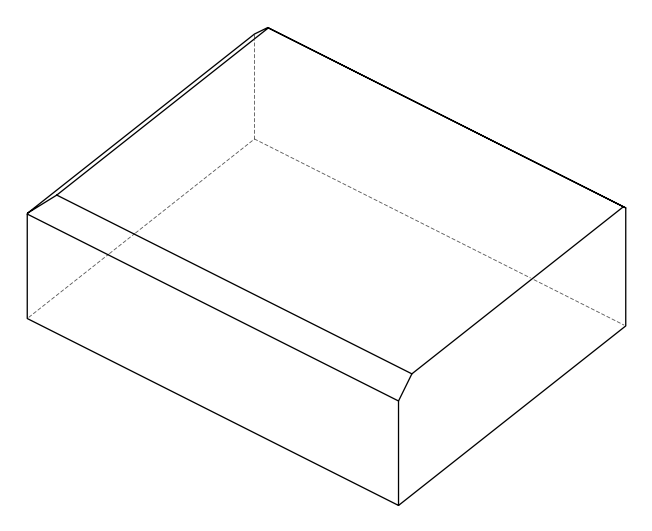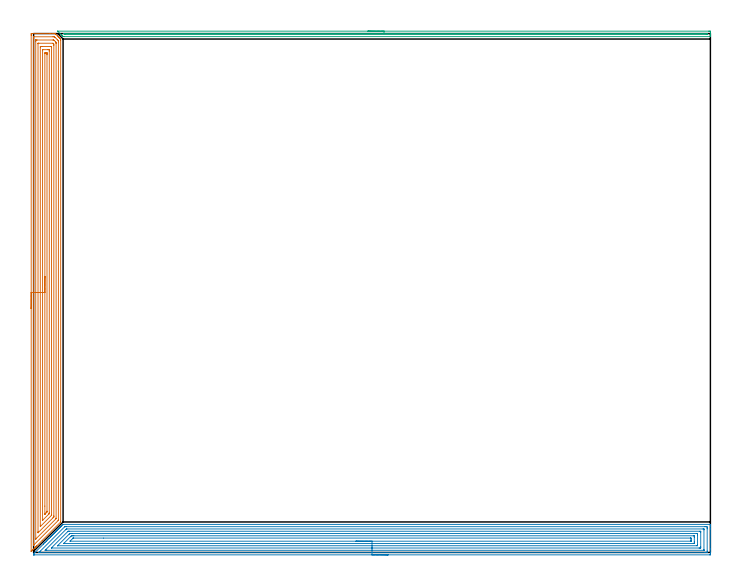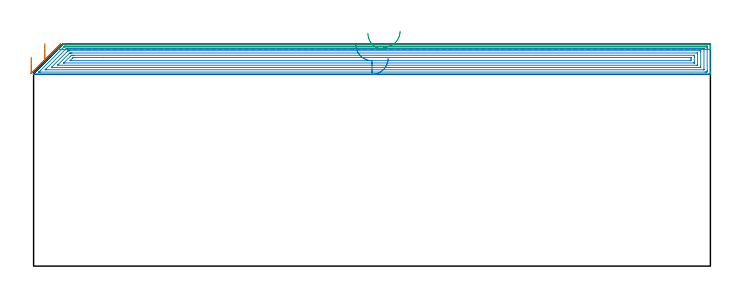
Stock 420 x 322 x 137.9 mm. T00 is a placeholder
(PLAN: 3 operations, 0 tool changes, 47.7 min)
(1 AREA_MILL | FG_CHAMFER_SURFACE | UGT0205_001 | 17.76 min | 53860 mm3)
(2 AREA_MILL_1 | FG_CHAMFER_SURFACE_1 | UGT0205_001 | 23.36 min | 72927 mm3)
(3 AREA_MILL_2 | FG_CHAMFER_SURFACE_2 | UGT0205_001 | 6.6 min | 2328 mm3)
(TOOL UGT0205_001 | Chamfer Mill 20 x 3 x 45 deg. | D20 FL50 Z2)
(OP 1 AREA_MILL)
G17 G21 G94 G90
T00 M6
G54
G17 G0 G90 X-1.5 Y151.3 S1061 M3
G43 Z147.9 H0
Z129.6
G94 G1 Y151.338 Z128.728 F250.
Y151.452 Z127.864
Y151.641 Z127.012
Y151.903 Z126.18
Y152.237 Z125.374
Y152.64 Z124.6
Y153.109 Z123.864
Y153.64 Z123.172
Y154.229 Z122.529
Y154.872 Z121.94
Y155.564 Z121.408
Y156.3 Z120.94
Y157.074 Z120.537
Y157.88 Z120.203
Y158.712 Z119.941
Y159.564 Z119.752
Y160.428 Z119.638
Y161.3 Z119.6
Y320.867
X-1.499 Y321.369 Z119.601
X-1.496 Y321.757 Z119.602
X-1.493 Y321.99 Z119.605
X-1.116 Y322. Z119.981
X10.28 Z131.375
X11.674 Z132.77
X12.033 Z133.128
X12.809 Z133.907
X12.91 Z134.008
X13.298 Z134.396
X13.348 Y321.998 Z134.446
X13.394 Y321.995 Z134.491
X13.431 Y321.966 Z134.529
X13.618 Y321.782 Z134.718
X13.733 Y321.668 Z134.832
X14.764 Y320.636 Z135.864
X15.101 Y320.3 Z136.197
X15.592 Y319.808 Z136.692
X15.82 Y319.581 Z136.918
X15.978 Y319.424 Z137.073
X16.13 Y319.271 Z137.227
X16.267 Y319.134 Z137.365
X16.416 Y318.986 Z137.512
X16.713 Y318.687 Z137.812
X16.798 Y318.601 Z137.895
X16.799 Y318.596 Z137.897
X16.8 Y317.792 Z137.9
Y19.115
X16.797 Y18.905 Z137.889
X16.659 Y18.759 Z137.758
X5.391 Y7.49 Z126.49
X1.952 Y4.05 Z123.048
X1.814 Y3.913 Z122.912
X1.654 Y3.753 Z122.752
X1.514 Y3.611 Z122.609
X1.367 Y3.466 Z122.465
X1.225 Y3.323 Z122.322
X1.075 Y3.173 Z122.171
X0.92 Y3.019 Z122.018
X0.795 Y2.894 Z121.892
X0.637 Y2.734 Z121.732
X0.473 Y2.572 Z121.571
X0.365 Y2.464 Z121.463
X-0.24 Y1.86 Z120.859
X-0.42 Y1.678 Z120.676
X-1.017 Y1.083 Z120.083
X-1.492 Y0.608 Z119.607
X-1.494 Y0.621 Z119.605
X-1.498 Y0.783 Z119.602
X-1.5 Y1.286 Z119.6
Y161.3
X-0.086 Z121.014
X-0.085 Y319.424 Z121.015
X-0.079 Y319.986 Z121.021
X-0.02 Y319.991 Z121.08
X0.089 Y319.996 Z121.189
X0.227 Y319.999 Z121.327
X12.033 Z133.133
X12.502 Y319.997 Z133.602
X12.91 Y319.99 Z134.01
X12.964 Y319.975 Z134.064
X13.02 Y319.922 Z134.12
X13.136 Y319.811 Z134.236
X13.369 Y319.581 Z134.469
X14.663 Y318.287 Z135.763
X15.155 Y317.793 Z136.255
X15.324 Y317.616 Z136.424
X15.379 Y317.557 Z136.479
X15.381 Y317.515 Z136.481
X15.383 Y317.424 Z136.483
X15.386 Y317.055 Z136.486
Y316.898
X15.385 Y20.167 Z136.485
X15.384 Y20.01 Z136.484
X15.382 Y19.964 Z136.482
X15.379 Y19.945 Z136.479
X15.365 Y19.927 Z136.465
X15.296 Y19.851 Z136.396
X15.19 Y19.741 Z136.29
X0.258 Y4.808 Z121.358
X0.093 Y4.646 Z121.193
X0.004 Y4.559 Z121.104
X-0.071 Y4.49 Z121.029
X-0.079 Y4.644 Z121.021
X-0.083 Y4.808 Z121.017
X-0.085 Y5.28 Z121.015
X-0.086 Y5.545 Z121.014
Y161.3
X1.328 Z122.428
X1.329 Y317.087 Z122.429
X1.332 Y317.793 Z122.432
X1.334 Y317.976 Z122.434
X1.34 Y317.991 Z122.44
X1.362 Y317.995 Z122.462
X1.412 Y317.998 Z122.512
X1.514 Y318. Z122.614
X2.187 Z123.287
X12.033 Z133.133
X12.236 Y317.998 Z133.336
X12.372 Y317.995 Z133.472
X12.479 Y317.99 Z133.579
X12.534 Y317.955 Z133.634
X12.706 Y317.793 Z133.806
X12.91 Y317.59 Z134.01
X13.602 Y316.898 Z134.702
X13.786 Y316.71 Z134.886
X13.954 Y316.534 Z135.054
X13.966 Y316.193 Z135.066
X13.97 Y316.004 Z135.07
X13.971 Y315.816 Z135.071
Y21.257
X13.97 Y21.08 Z135.07
X13.967 Y20.993 Z135.067
X13.964 Y20.976 Z135.064
X13.948 Y20.953 Z135.048
X13.904 Y20.904 Z135.004
X1.45 Y8.449 Z122.55
X1.384 Y8.385 Z122.484
X1.359 Y8.368 Z122.459
X1.335 Y8.354 Z122.435
X1.332 Y8.385 Z122.432
X1.33 Y8.42 Z122.43
X1.329 Y8.573 Z122.429
X1.328 Y161.3 Z122.428
X2.743 Z123.843
Y315.644
X2.746 Y315.823 Z123.846
X2.75 Y315.964 Z123.85
X2.754 Y315.991 Z123.854
X2.777 Y315.994 Z123.877
X2.831 Y315.997 Z123.931
X3.267 Y316. Z124.367
X12.038 Y315.999 Z133.138
X12.307 Y315.732 Z133.407
X12.55 Y315.476 Z133.65
X12.554 Y315.11 Z133.654
X12.557 Y314.576 Z133.657
Y22.692
X12.556 Y22.159 Z133.656
X12.553 Y22.068 Z133.653
X12.551 Y22.027 Z133.651
X12.534 Y21.994 Z133.634
X12.347 Y21.798 Z133.447
X12.19 Y21.639 Z133.29
X12.033 Y21.482 Z133.133
X2.893 Y12.343 Z123.993
X2.82 Y12.272 Z123.92
X2.774 Y12.231 Z123.874
X2.75 Y12.213 Z123.85
X2.747 Y12.254 Z123.847
X2.744 Y12.338 Z123.844
X2.743 Y12.496 Z123.843
Y12.856
Y161.3
X4.157 Z125.257
Y313.308
X4.161 Y313.762 Z125.261
X4.164 Y313.972 Z125.264
X4.364 Y313.991 Z125.464
X5.02 Y313.999 Z126.12
X5.232 Y314. Z126.332
X10.492 Y313.999 Z131.592
X11.023 Y313.99 Z132.123
X11.136 Y313.97 Z132.236
X11.139 Y313.764 Z132.239
X11.143 Y313.335 Z132.243
Y23.587
X11.137 Y23.147 Z132.237
X11.133 Y23.043 Z132.233
X11.076 Y22.98 Z132.176
X10.976 Y22.876 Z132.076
X4.337 Y16.236 Z125.437
X4.218 Y16.122 Z125.318
X4.174 Y16.084 Z125.274
X4.157 Y16.419 Z125.257
Y16.433
Y161.3
X5.571 Z126.671
Y311.533
X5.573 Y311.864 Z126.673
X5.576 Y311.975 Z126.676
X5.578 Y311.988 Z126.678
X5.584 Y311.991 Z126.684
X5.611 Y311.996 Z126.711
X5.668 Y311.999 Z126.768
X8.945 Y312. Z130.045
X9.403 Y311.999 Z130.503
X9.556 Y311.998 Z130.656
X9.678 Y311.993 Z130.778
X9.714 Y311.99 Z130.814
X9.722 Y311.982 Z130.822
X9.724 Y311.959 Z130.824
X9.727 Y311.865 Z130.827
X9.729 Y311.533 Z130.829
Y311.201
X9.728 Y24.481 Z130.828
X9.727 Y24.151 Z130.827
X9.724 Y24.102 Z130.824
X9.72 Y24.08 Z130.82
X9.709 Y24.065 Z130.809
X9.642 Y23.993 Z130.742
X9.403 Y23.751 Z130.503
X9.322 Y23.67 Z130.422
X5.662 Y20.01 Z126.762
X5.626 Y19.978 Z126.726
X5.589 Y19.948 Z126.689
X5.577 Y19.941 Z126.677
X5.575 Y19.954 Z126.675
X5.572 Y19.983 Z126.672
X5.571 Y20.01 Z126.671
Y20.078
Y161.3
X6.985 Z128.085
X6.986 Y309.528 Z128.086
X6.987 Y309.744 Z128.087
X6.99 Y309.914 Z128.09
X6.992 Y309.989 Z128.092
X7.149 Y309.993 Z128.249
X7.401 Y309.999 Z128.501
X7.65 Z128.75
X8.278 Y309.998 Z129.378
X8.301 Y309.993 Z129.401
X8.308 Y309.99 Z129.408
X8.31 Y309.965 Z129.41
X8.313 Y309.744 Z129.413
X8.315 Y309.066 Z129.415
Y308.85
X8.314 Y25.592 Z129.414
X8.313 Y25.375 Z129.413
X8.31 Y25.206 Z129.41
X8.308 Y25.126 Z129.408
X8.26 Y25.069 Z129.36
X8.106 Y24.91 Z129.206
X7.684 Y24.481 Z128.784
X7.224 Y24.021 Z128.324
X7.143 Y23.941 Z128.243
X7.043 Y23.843 Z128.143
X6.999 Y23.804 Z128.099
X6.992 Y23.802 Z128.092
X6.991 Y23.804 Z128.091
X6.988 Y23.844 Z128.088
X6.986 Y23.942 Z128.086
X6.985 Y28.756 Z128.085
Y161.3
Y162.172 Z128.123
Y163.037 Z128.237
Y163.888 Z128.426
Y164.72 Z128.688
Y165.526 Z129.022
Y166.3 Z129.425
Y167.036 Z129.894
Y167.728 Z130.425
Y168.371 Z131.014
Y168.96 Z131.657
Y169.492 Z132.35
Y169.96 Z133.085
Y170.363 Z133.859
Y170.697 Z134.665
Y170.959 Z135.497
Y171.148 Z136.349
Y171.262 Z137.214
Y171.3 Z138.085
G0 Z147.9
M5
M2
(OP 2 AREA_MILL_1)
G17 G21 G94 G90
T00 M6
G54
G17 G0 G90 X220.008 Y-1.5 S1061 M3
G43 Z147.9 H0
Z129.
G94 G1 X219.97 Z128.128 F250.
X219.856 Z127.264
X219.667 Z126.412
X219.405 Z125.58
X219.071 Z124.774
X218.668 Z124.
X218.199 Z123.264
X217.668 Z122.572
X217.079 Z121.929
X216.436 Z121.34
X215.744 Z120.808
X215.008 Z120.34
X214.234 Z119.937
X213.428 Z119.603
X212.596 Z119.341
X211.744 Z119.152
X210.879 Z119.038
X210.008 Z119.
X0.584
X0.418 Y-1.499 Z119.001
X0.138 Y-1.496 Z119.004
X0.017 Y-1.492 Z119.007
X0.003 Y-1.478 Z119.021
X0. Y-1.473 Z119.026
X-0.018 Y-1.424 Z119.075
X-0.021 Y-1.341 Z119.158
X-0.007 Y-1.169 Z119.33
X0.006 Y-0.941 Z119.557
X0.009 Y-0.902 Z119.596
X0.138 Y-0.761 Z119.736
X0.848 Y-0.052 Z120.447
X6.015 Y5.115 Z125.614
X6.181 Y5.283 Z125.779
X6.24 Y5.341 Z125.838
X6.893 Y5.992 Z126.492
X7.07 Y6.172 Z126.668
X7.77 Y6.87 Z127.37
X7.959 Y7.061 Z127.557
X8.648 Y7.748 Z128.248
X8.849 Y7.95 Z128.446
X9.526 Y8.626 Z129.126
X9.738 Y8.839 Z129.335
X10.404 Y9.503 Z130.003
X10.627 Y9.728 Z130.224
X10.705 Y9.805 Z130.304
X10.847 Y9.947 Z130.447
X10.923 Y10.025 Z130.521
X11.002 Y10.102 Z130.602
X11.142 Y10.242 Z130.742
X11.219 Y10.321 Z130.817
X11.3 Y10.4 Z130.899
X11.437 Y10.538 Z131.037
X11.516 Y10.617 Z131.114
X11.598 Y10.698 Z131.197
X11.733 Y10.833 Z131.332
X11.812 Y10.914 Z131.41
X11.895 Y10.995 Z131.495
X12.028 Y11.128 Z131.627
X12.109 Y11.21 Z131.706
X12.193 Y11.293 Z131.792
X12.323 Y11.423 Z131.922
X12.405 Y11.506 Z132.003
X12.491 Y11.591 Z132.09
X12.618 Y11.718 Z132.217
X12.701 Y11.803 Z132.299
X12.788 Y11.888 Z132.388
X12.913 Y12.013 Z132.512
X12.998 Y12.099 Z132.595
X13.086 Y12.186 Z132.685
X13.208 Y12.308 Z132.808
X13.294 Y12.396 Z132.892
X13.384 Y12.484 Z132.983
X13.503 Y12.603 Z133.103
X13.59 Y12.692 Z133.188
X13.681 Y12.781 Z133.281
X13.798 Y12.898 Z133.398
X13.887 Y12.988 Z133.484
X13.979 Y13.079 Z133.578
X14.094 Y13.194 Z133.693
X14.183 Y13.285 Z133.781
X14.277 Y13.377 Z133.876
X14.389 Y13.489 Z133.988
X14.479 Y13.581 Z134.077
X14.574 Y13.674 Z134.174
X14.684 Y13.784 Z134.283
X14.776 Y13.877 Z134.374
X14.872 Y13.972 Z134.471
X14.979 Y14.079 Z134.578
X15.072 Y14.174 Z134.67
X15.17 Y14.27 Z134.769
X15.274 Y14.374 Z134.873
X15.369 Y14.47 Z134.966
X15.467 Y14.567 Z135.067
X15.569 Y14.669 Z135.169
X15.665 Y14.767 Z135.263
X15.765 Y14.865 Z135.364
X15.864 Y14.964 Z135.464
X15.961 Y15.063 Z135.559
X16.062 Y15.162 Z135.662
X16.159 Y15.259 Z135.759
X16.258 Y15.359 Z135.855
X16.36 Y15.46 Z135.96
X16.454 Y15.554 Z136.054
X16.554 Y15.656 Z136.152
X16.658 Y15.758 Z136.257
X16.75 Y15.85 Z136.349
X16.85 Y15.952 Z136.448
X16.955 Y16.055 Z136.555
X17.045 Y16.145 Z136.644
X17.147 Y16.248 Z136.744
X17.253 Y16.353 Z136.853
X17.34 Y16.44 Z136.939
X17.443 Y16.545 Z137.041
X17.551 Y16.651 Z137.15
X18.185 Y17.286 Z137.784
X18.252 Y17.351 Z137.846
X18.306 Y17.398 Z137.885
X18.444 Y17.4 Z137.9
X419.834
X419.99 Y17.397 Z137.888
X419.993 Y17.359 Z137.851
X420. Y16.984 Z137.483
Y16.614 Z137.114
Y15.952 Z136.447
Y14.732 Z135.229
Y14.174 Z134.668
Y2.171 Z122.668
Y-0.052 Z120.445
Y-0.331 Z120.166
X419.996 Y-0.941 Z119.556
X419.992 Y-1.492 Z119.006
X419.942 Y-1.494 Z119.004
X419.387 Y-1.5 Z119.
X210.008
Y-0.086 Z120.414
X4.19
X3.295 Y-0.084 Z120.416
X3.293 Y-0.082 Z120.418
X3.287 Y-0.075 Z120.425
X3.306 Y-0.052 Z120.448
X3.727 Y0.375 Z120.875
X4.156 Y0.807 Z121.307
X19.314 Y15.963 Z136.463
X19.321 Y15.968 Z136.468
X19.337 Y15.979 Z136.479
X20.196 Y15.985 Z136.485
X20.23 Y15.986 Z136.486
X416.675
X417.569 Y15.984 Z136.484
X417.601 Y15.982 Z136.482
X417.99 Y15.952 Z136.452
X417.997 Y15.558 Z136.058
X417.999 Y15.063 Z135.563
X418. Y14.666 Z135.166
X417.999 Y0.837 Z121.337
X417.998 Y0.442 Z120.942
X417.99 Y-0.052 Z120.448
X417.601 Y-0.079 Z120.421
X416.742 Y-0.086 Z120.414
X416.708
X210.008
Y1.328 Z121.828
X8.127 Y1.329 Z121.829
X7.728 Y1.33 Z121.83
X7.23 Y1.333 Z121.833
X7.191 Y1.335 Z121.835
X7.156 Y1.345 Z121.845
X7.627 Y1.827 Z122.327
X20.101 Y14.302 Z134.802
X20.23 Y14.428 Z134.928
X20.364 Y14.552 Z135.052
X20.388 Y14.565 Z135.065
X20.415 Y14.567 Z135.067
X20.477 Y14.57 Z135.07
X20.724 Y14.571 Z135.071
X415.416
X415.815 Y14.569 Z135.069
X415.948 Y14.567 Z135.067
X415.987 Y14.565 Z135.065
X415.992 Y14.48 Z134.98
X415.997 Y14.358 Z134.858
X415.999 Y14.174 Z134.674
X416. Y13.99 Z134.49
X415.999 Y1.726 Z122.226
X415.998 Y1.545 Z122.045
X415.99 Y1.36 Z121.86
X415.982 Y1.335 Z121.835
X415.964 Y1.333 Z121.833
X415.915 Y1.33 Z121.83
X415.815 Y1.329 Z121.829
X210.008 Y1.328 Z121.828
Y2.743 Z123.243
X11.3
X11.171 Y2.744 Z123.244
X11.056 Y2.747 Z123.247
X11.012 Y2.75 Z123.25
X11.016 Y2.757 Z123.257
X11.083 Y2.831 Z123.331
X11.156 Y2.907 Z123.407
X11.3 Y3.051 Z123.551
X21.123 Y12.874 Z133.374
X21.33 Y13.078 Z133.578
X21.378 Y13.123 Z133.623
X21.405 Y13.144 Z133.644
X21.443 Y13.15 Z133.65
X21.633 Y13.154 Z133.654
X22.016 Y13.157 Z133.657
X22.144
X413.265 Y13.156 Z133.656
X413.926 Y13.15 Z133.65
X413.99 Y13.14 Z133.64
X413.994 Y13.042 Z133.542
X413.998 Y12.836 Z133.336
X414. Y12.425 Z132.925
Y3.504 Z124.004
X413.998 Y3.075 Z123.575
X413.994 Y2.86 Z123.36
X413.99 Y2.758 Z123.258
X413.895 Y2.749 Z123.249
X413.136 Y2.743 Z123.243
X413.008
X210.008
Y4.157 Z124.657
X15.03
X14.872 Y4.16 Z124.66
X14.868 Y4.162 Z124.662
Y4.166 Z124.666
X14.872 Y4.173 Z124.673
X22.111 Y11.412 Z131.912
X22.207 Y11.506 Z132.006
X22.444 Y11.733 Z132.233
X22.675 Y11.739 Z132.239
X22.909 Y11.741 Z132.241
X23.564 Y11.743 Z132.243
X23.802
X411.747
X411.873 Y11.741 Z132.241
X411.957 Y11.737 Z132.237
X411.991 Y11.734 Z132.234
X411.993 Y11.721 Z132.221
X411.997 Y11.506 Z132.006
X412. Y10.86 Z131.36
X411.999 Y4.637 Z125.137
X411.995 Y4.394 Z124.894
X411.99 Y4.232 Z124.732
X411.976 Y4.164 Z124.664
X411.826 Y4.161 Z124.661
X411.587 Y4.158 Z124.658
X210.008 Y4.157 Z124.657
Y5.571 Z126.071
X18.85 Y5.572 Z126.072
X18.8 Y5.573 Z126.073
X18.757 Y5.576 Z126.076
X18.739 Y5.578 Z126.078
X18.744 Y5.585 Z126.085
X18.823 Y5.672 Z126.172
X18.883 Y5.734 Z126.234
X22.909 Y9.761 Z130.261
X23.344 Y10.184 Z130.684
X23.505 Y10.322 Z130.822
X23.802 Y10.325 Z130.825
X24.093 Y10.328 Z130.828
X24.695 Y10.329 Z130.829
X24.984
X409.565 Y10.328 Z130.828
X409.856 Y10.327 Z130.827
X409.943 Y10.324 Z130.824
X409.981 Y10.322 Z130.822
X409.99 Y10.305 Z130.805
X409.997 Y10.187 Z130.687
X409.999 Y9.728 Z130.228
X410. Y9.295 Z129.795
Y6.627 Z127.127
Y6.172 Z126.672
X409.998 Y5.74 Z126.24
X409.991 Y5.594 Z126.094
X409.989 Y5.577 Z126.077
X409.978 Y5.575 Z126.075
X409.942 Y5.573 Z126.073
X409.866 Y5.572 Z126.072
X210.008 Y5.571 Z126.071
Y6.985 Z127.485
X22.833 Y6.986 Z127.486
X22.757 Y6.988 Z127.488
X22.621 Y6.992 Z127.492
X22.669 Y7.061 Z127.561
X22.785 Y7.183 Z127.683
X22.909 Y7.31 Z127.81
X24.12 Y8.522 Z129.022
X24.44 Y8.839 Z129.339
X24.493 Y8.887 Z129.387
X24.512 Y8.903 Z129.403
X24.544 Y8.908 Z129.408
X24.621 Y8.912 Z129.412
X24.695 Y8.914 Z129.414
X43.385 Y8.915 Z129.415
X407.703 Y8.914 Z129.414
X407.779 Y8.913 Z129.413
X407.854 Y8.911 Z129.411
X407.99 Y8.906 Z129.406
X407.993 Y8.839 Z129.339
X407.998 Y8.621 Z129.121
X408. Y7.95 Z128.45
Y7.281 Z127.781
X407.997 Y7.061 Z127.561
X407.993 Y7.007 Z127.507
X407.991 Y6.997 Z127.497
X407.978 Y6.992 Z127.492
X407.93 Y6.989 Z127.489
X407.854 Y6.986 Z127.486
X210.008 Y6.985 Z127.485
X209.136 Z127.523
X208.271 Z127.637
X207.42 Z127.826
X206.588 Z128.088
X205.782 Z128.422
X205.008 Z128.825
X204.272 Z129.294
X203.58 Z129.825
X202.937 Z130.414
X202.347 Z131.057
X201.816 Z131.75
X201.348 Z132.485
X200.945 Z133.259
X200.611 Z134.065
X200.349 Z134.897
X200.16 Z135.749
X200.046 Z136.614
X200.008 Z137.485
G0 Z147.9
M5
M2
(OP 3 AREA_MILL_2)
G17 G21 G94 G90
T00 M6
G54
G17 G0 G90 X207.45 Y323.5 S1061 M3
G43 Z147.9 H0
Z144.5
G94 G1 X207.488 Z143.628 F250.
X207.602 Z142.764
X207.791 Z141.912
X208.053 Z141.08
X208.387 Z140.274
X208.79 Z139.5
X209.259 Z138.764
X209.79 Z138.072
X210.379 Z137.429
X211.022 Z136.84
X211.714 Z136.308
X212.45 Z135.84
X213.224 Z135.437
X214.03 Z135.103
X214.862 Z134.841
X215.714 Z134.652
X216.579 Z134.538
X217.45 Z134.5
X418.988
X419.38 Y323.499 Z134.501
X419.767 Y323.495 Z134.502
X419.99 Y323.491 Z134.504
X420. Y323.115 Z134.879
Y322.578 Z135.418
Y322.238 Z135.758
Y321.702 Z136.294
Y321.362 Z136.633
Y320.398 Z137.601
X419.997 Y320.247 Z137.746
X419.99 Y320.102 Z137.889
X419.827 Y320.1 Z137.9
X19.094
X18.298 Y320.105 Z137.892
X18.293 Y320.107 Z137.89
X18.201 Y320.198 Z137.799
X17.913 Y320.485 Z137.51
X17.754 Y320.645 Z137.353
X17.638 Y320.761 Z137.237
X17.474 Y320.923 Z137.071
X17.307 Y321.092 Z136.906
X17.208 Y321.191 Z136.807
X14.906 Y323.494 Z134.505
X14.908 Y323.497 Z134.503
X15.073 Y323.5 Z134.5
X217.45
Y322.086 Z135.914
X417.593 Y322.085 Z135.915
X417.75 Y322.084 Z135.916
X417.947 Y322.08 Z135.92
X417.989 Y322.079 Z135.921
X417.994 Y322.051 Z135.949
X417.996 Y322.019 Z135.981
X417.999 Y321.84 Z136.16
X417.994 Y321.6 Z136.4
X417.99 Y321.535 Z136.465
X417.985 Y321.521 Z136.479
X417.956 Y321.519 Z136.481
X417.884 Y321.517 Z136.483
X417.593 Y321.515 Z136.485
X417.437 Y321.514 Z136.486
X19.744 Y321.515 Z136.485
X19.419 Y321.519 Z136.481
X19.343 Y321.521 Z136.479
X19.209 Y321.648 Z136.352
X19.094 Y321.757 Z136.243
X18.843 Y322.014 Z135.986
X18.789 Y322.072 Z135.928
X18.787 Y322.08 Z135.92
X18.805 Y322.081 Z135.919
X18.862 Y322.083 Z135.917
X19.094 Y322.085 Z135.915
X19.25 Y322.086 Z135.914
X217.45
X218.322 Z135.952
X219.187 Z136.066
X220.038 Z136.255
X220.87 Z136.517
X221.676 Z136.851
X222.45 Z137.254
X223.186 Z137.723
X223.878 Z138.254
X224.521 Z138.843
X225.111 Z139.486
X225.642 Z140.179
X226.11 Z140.914
X226.513 Z141.688
X226.847 Z142.494
X227.109 Z143.326
X227.298 Z144.178
X227.412 Z145.043
X227.45 Z145.914
G0 Z147.9
M5
M2
